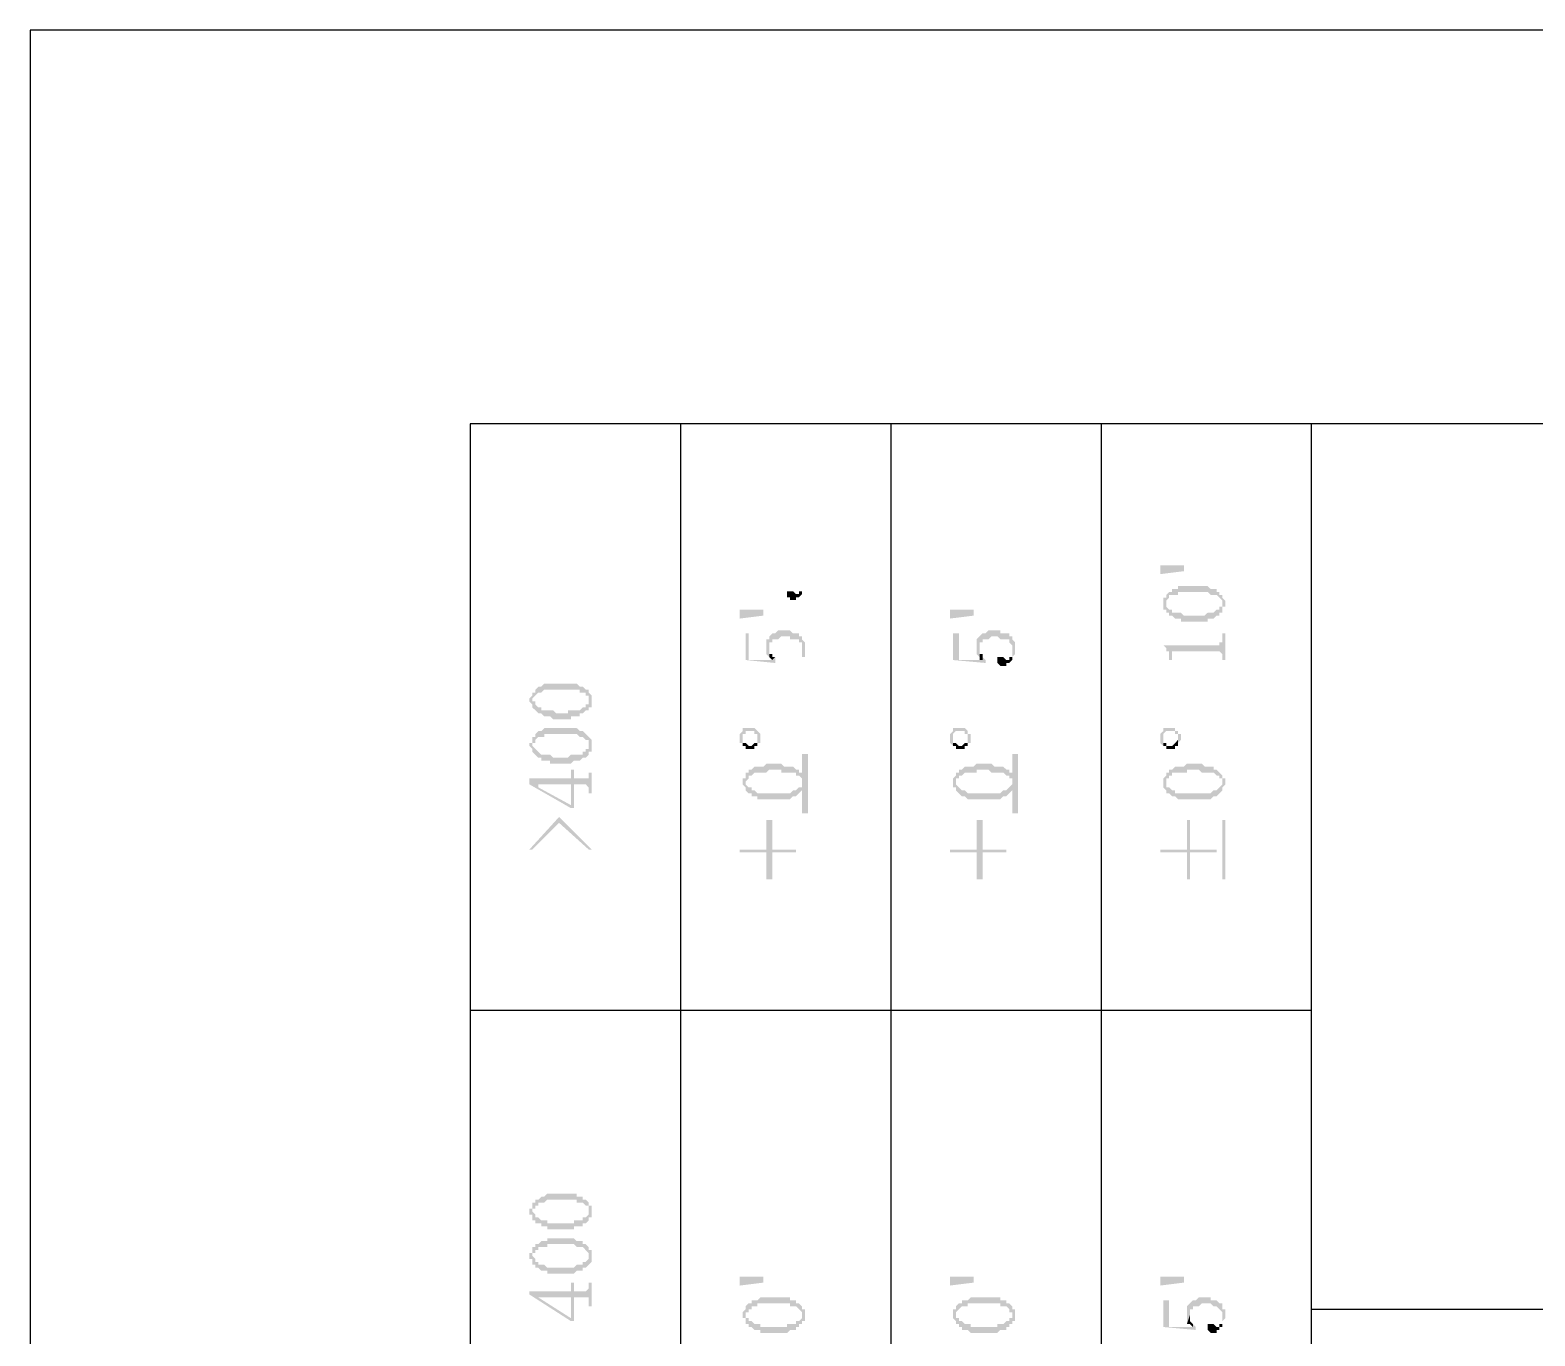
# Model space of a CAD drawing. Header units: inches. Extents: x 3613 to 8393, y -2205 to -794.
# Drawn here: x 3613.22 to 3636.15, y -1927.76 to -1907.85 of the extents above; entities that cross this region are included whole.
import ezdxf

# ---------------------------------------------------------------- set-up
doc = ezdxf.new("R2010")
doc.units = ezdxf.units.IN
doc.header["$MEASUREMENT"] = 0

msp = doc.modelspace()

# ---------------------------------------------------------------- hatches: boundary and pattern name
at = {"transparency": 33554559}
for points in [[(3630.443, -1916.01), (3630.804, -1916.01), (3630.804, -1916.1), (3630.443, -1916.145)], [(3624.757, -1916.45), (3624.757, -1916.496), (3624.802, -1916.496), (3624.802, -1916.541), (3624.892, -1916.541), (3624.892, -1916.496), (3624.937, -1916.496), (3624.982, -1916.45), (3624.982, -1916.27), (3624.982, -1916.36), (3624.982, -1916.405), (3624.937, -1916.405), (3624.937, -1916.45), (3624.892, -1916.45), (3624.847, -1916.405), (3624.757, -1916.405)], [(3630.489, -1916.596), (3630.489, -1916.642), (3630.489, -1916.687), (3630.534, -1916.687), (3630.534, -1916.732), (3630.534, -1916.596), (3630.534, -1916.551), (3630.534, -1916.551), (3630.579, -1916.506), (3630.579, -1916.461), (3630.714, -1916.461), (3630.714, -1916.416), (3631.166, -1916.416), (3631.211, -1916.461), (3631.301, -1916.461), (3631.346, -1916.506), (3631.346, -1916.506), (3631.391, -1916.551), (3631.391, -1916.596), (3631.391, -1916.461), (3631.346, -1916.461), (3631.346, -1916.416), (3631.301, -1916.416), (3631.301, -1916.371), (3631.211, -1916.371), (3631.166, -1916.326), (3630.714, -1916.326), (3630.714, -1916.371), (3630.624, -1916.371), (3630.624, -1916.416), (3630.579, -1916.416), (3630.534, -1916.461), (3630.534, -1916.506), (3630.489, -1916.506), (3630.489, -1916.551), (3630.489, -1916.551)], [(3630.534, -1916.732), (3630.579, -1916.732), (3630.579, -1916.777), (3630.624, -1916.777), (3630.669, -1916.822), (3630.759, -1916.822), (3630.759, -1916.867), (3631.166, -1916.867), (3631.166, -1916.822), (3631.256, -1916.822), (3631.301, -1916.777), (3631.346, -1916.777), (3631.346, -1916.732), (3631.391, -1916.732), (3631.391, -1916.687), (3631.391, -1916.642), (3631.436, -1916.642), (3631.436, -1916.596), (3631.436, -1916.551), (3631.436, -1916.551), (3631.391, -1916.506), (3631.391, -1916.461), (3631.391, -1916.596), (3631.391, -1916.642), (3631.346, -1916.642), (3631.346, -1916.687), (3631.301, -1916.687), (3631.256, -1916.732), (3631.166, -1916.732), (3631.12, -1916.777), (3630.804, -1916.777), (3630.759, -1916.732), (3630.624, -1916.732), (3630.624, -1916.687), (3630.579, -1916.687), (3630.534, -1916.642), (3630.534, -1916.596), (3630.534, -1916.596)], [(3624.035, -1916.687), (3624.396, -1916.687), (3624.396, -1916.777), (3624.035, -1916.822)], [(3627.239, -1916.687), (3627.6, -1916.687), (3627.6, -1916.777), (3627.239, -1916.822)], [(3624.125, -1917.048), (3624.125, -1917.454), (3624.576, -1917.499), (3624.576, -1917.454), (3624.576, -1917.409), (3624.531, -1917.454), (3624.17, -1917.454), (3624.17, -1917.048)], [(3624.441, -1917.228), (3624.441, -1917.319), (3624.441, -1917.364), (3624.441, -1917.364), (3624.486, -1917.409), (3624.486, -1917.273), (3624.486, -1917.183), (3624.531, -1917.183), (3624.531, -1917.138), (3624.621, -1917.138), (3624.667, -1917.093), (3624.802, -1917.093), (3624.802, -1917.138), (3624.937, -1917.138), (3624.937, -1917.183), (3624.982, -1917.183), (3624.982, -1917.228), (3624.982, -1917.273), (3624.982, -1917.409), (3625.028, -1917.409), (3625.028, -1917.364), (3625.028, -1917.273), (3625.028, -1917.228), (3625.028, -1917.183), (3624.982, -1917.138), (3624.982, -1917.093), (3624.937, -1917.093), (3624.937, -1917.048), (3624.847, -1917.048), (3624.802, -1917.003), (3624.621, -1917.003), (3624.576, -1917.048), (3624.531, -1917.048), (3624.486, -1917.093), (3624.486, -1917.138), (3624.441, -1917.138), (3624.441, -1917.183)], [(3627.284, -1917.048), (3627.284, -1917.454), (3627.781, -1917.499), (3627.781, -1917.454), (3627.781, -1917.454), (3627.735, -1917.409), (3627.735, -1917.454), (3627.374, -1917.454), (3627.374, -1917.048)], [(3627.645, -1917.228), (3627.645, -1917.319), (3627.645, -1917.364), (3627.645, -1917.364), (3627.69, -1917.409), (3627.69, -1917.273), (3627.69, -1917.183), (3627.735, -1917.183), (3627.735, -1917.138), (3627.826, -1917.138), (3627.871, -1917.093), (3627.961, -1917.093), (3628.006, -1917.138), (3628.142, -1917.138), (3628.142, -1917.183), (3628.142, -1917.183), (3628.187, -1917.228), (3628.187, -1917.273), (3628.187, -1917.409), (3628.187, -1917.409), (3628.232, -1917.364), (3628.232, -1917.273), (3628.232, -1917.228), (3628.232, -1917.183), (3628.187, -1917.138), (3628.187, -1917.093), (3628.142, -1917.093), (3628.142, -1917.048), (3628.006, -1917.048), (3628.006, -1917.003), (3627.826, -1917.003), (3627.781, -1917.048), (3627.735, -1917.048), (3627.69, -1917.093), (3627.69, -1917.093), (3627.645, -1917.138), (3627.645, -1917.183)], [(3630.489, -1917.228), (3630.489, -1917.228), (3630.534, -1917.273), (3630.534, -1917.319), (3630.579, -1917.319), (3630.579, -1917.364), (3630.579, -1917.454), (3630.624, -1917.454), (3630.624, -1917.364), (3630.624, -1917.319), (3631.346, -1917.319), (3631.391, -1917.364), (3631.391, -1917.454), (3631.436, -1917.454), (3631.436, -1917.048), (3631.391, -1917.048), (3631.391, -1917.138), (3631.391, -1917.183), (3631.346, -1917.183), (3631.346, -1917.228), (3631.301, -1917.228)], [(3624.486, -1917.409), (3624.486, -1917.409), (3624.531, -1917.454), (3624.531, -1917.454), (3624.576, -1917.409), (3624.531, -1917.409), (3624.531, -1917.364), (3624.486, -1917.364), (3624.486, -1917.319), (3624.486, -1917.273)], [(3627.69, -1917.409), (3627.69, -1917.454), (3627.735, -1917.454), (3627.735, -1917.409), (3627.735, -1917.364), (3627.69, -1917.364), (3627.69, -1917.319), (3627.69, -1917.273)], [(3627.961, -1917.454), (3627.961, -1917.499), (3627.961, -1917.499), (3628.006, -1917.544), (3628.097, -1917.544), (3628.097, -1917.499), (3628.142, -1917.499), (3628.187, -1917.454), (3628.187, -1917.273), (3628.187, -1917.364), (3628.187, -1917.409), (3628.142, -1917.409), (3628.142, -1917.454), (3628.097, -1917.454), (3628.051, -1917.409), (3627.961, -1917.409)], [(3620.83, -1918.086), (3620.83, -1918.086), (3620.875, -1918.131), (3620.875, -1918.176), (3620.875, -1918.041), (3620.875, -1918.041), (3620.921, -1917.995), (3620.921, -1917.995), (3620.966, -1917.95), (3621.011, -1917.95), (3621.056, -1917.905), (3621.598, -1917.905), (3621.598, -1917.95), (3621.688, -1917.95), (3621.688, -1917.995), (3621.733, -1917.995), (3621.733, -1918.041), (3621.733, -1918.086), (3621.733, -1917.905), (3621.688, -1917.905), (3621.643, -1917.86), (3621.598, -1917.86), (3621.552, -1917.815), (3621.056, -1917.815), (3621.011, -1917.86), (3620.966, -1917.86), (3620.921, -1917.905), (3620.921, -1917.95), (3620.875, -1917.95), (3620.875, -1917.995), (3620.875, -1917.995), (3620.83, -1918.041)], [(3620.875, -1918.176), (3620.921, -1918.221), (3620.921, -1918.221), (3620.966, -1918.266), (3621.011, -1918.266), (3621.056, -1918.311), (3621.146, -1918.311), (3621.191, -1918.357), (3621.462, -1918.357), (3621.462, -1918.311), (3621.598, -1918.311), (3621.598, -1918.266), (3621.643, -1918.266), (3621.688, -1918.221), (3621.733, -1918.221), (3621.733, -1918.176), (3621.778, -1918.176), (3621.778, -1918.131), (3621.778, -1918.086), (3621.778, -1918.041), (3621.778, -1917.995), (3621.778, -1917.995), (3621.733, -1917.95), (3621.733, -1918.086), (3621.733, -1918.131), (3621.688, -1918.131), (3621.688, -1918.176), (3621.643, -1918.176), (3621.598, -1918.221), (3621.417, -1918.221), (3621.417, -1918.266), (3621.236, -1918.266), (3621.191, -1918.221), (3621.011, -1918.221), (3621.011, -1918.176), (3620.966, -1918.176), (3620.921, -1918.131), (3620.921, -1918.086), (3620.875, -1918.086)], [(3620.83, -1918.763), (3620.83, -1918.763), (3620.875, -1918.808), (3620.875, -1918.853), (3620.875, -1918.763), (3620.875, -1918.718), (3620.921, -1918.718), (3620.921, -1918.672), (3620.921, -1918.672), (3620.966, -1918.627), (3621.056, -1918.627), (3621.056, -1918.582), (3621.552, -1918.582), (3621.598, -1918.627), (3621.643, -1918.627), (3621.688, -1918.672), (3621.733, -1918.672), (3621.733, -1918.718), (3621.733, -1918.763), (3621.733, -1918.627), (3621.733, -1918.627), (3621.688, -1918.582), (3621.688, -1918.582), (3621.643, -1918.537), (3621.598, -1918.537), (3621.552, -1918.492), (3621.056, -1918.492), (3621.011, -1918.537), (3620.966, -1918.537), (3620.921, -1918.582), (3620.921, -1918.627), (3620.875, -1918.627), (3620.875, -1918.672), (3620.875, -1918.718), (3620.83, -1918.718)], [(3620.875, -1918.853), (3620.921, -1918.898), (3620.921, -1918.898), (3620.966, -1918.943), (3621.011, -1918.943), (3621.011, -1918.988), (3621.146, -1918.988), (3621.146, -1919.034), (3621.462, -1919.034), (3621.507, -1918.988), (3621.598, -1918.988), (3621.643, -1918.943), (3621.688, -1918.943), (3621.733, -1918.898), (3621.733, -1918.853), (3621.778, -1918.853), (3621.778, -1918.808), (3621.778, -1918.763), (3621.778, -1918.718), (3621.778, -1918.672), (3621.778, -1918.672), (3621.733, -1918.627), (3621.733, -1918.763), (3621.733, -1918.808), (3621.688, -1918.808), (3621.688, -1918.853), (3621.643, -1918.853), (3621.643, -1918.898), (3621.462, -1918.898), (3621.417, -1918.943), (3621.191, -1918.943), (3621.146, -1918.898), (3621.011, -1918.898), (3620.966, -1918.853), (3620.966, -1918.853), (3620.921, -1918.808), (3620.921, -1918.808), (3620.875, -1918.763), (3620.875, -1918.763)], [(3624.035, -1918.627), (3624.035, -1918.672), (3624.035, -1918.718), (3624.08, -1918.718), (3624.08, -1918.763), (3624.08, -1918.627), (3624.08, -1918.582), (3624.125, -1918.582), (3624.125, -1918.537), (3624.26, -1918.537), (3624.26, -1918.582), (3624.305, -1918.582), (3624.305, -1918.763), (3624.305, -1918.718), (3624.351, -1918.718), (3624.351, -1918.672), (3624.351, -1918.627), (3624.351, -1918.582), (3624.351, -1918.582), (3624.305, -1918.537), (3624.305, -1918.537), (3624.26, -1918.492), (3624.08, -1918.492), (3624.08, -1918.537), (3624.08, -1918.537), (3624.035, -1918.582), (3624.035, -1918.582)], [(3624.08, -1918.763), (3624.125, -1918.763), (3624.125, -1918.808), (3624.26, -1918.808), (3624.26, -1918.763), (3624.305, -1918.763), (3624.305, -1918.627), (3624.305, -1918.672), (3624.305, -1918.718), (3624.26, -1918.718), (3624.215, -1918.763), (3624.17, -1918.763), (3624.125, -1918.718), (3624.08, -1918.718), (3624.08, -1918.627), (3624.08, -1918.627)], [(3627.239, -1918.627), (3627.239, -1918.672), (3627.239, -1918.718), (3627.239, -1918.718), (3627.284, -1918.763), (3627.284, -1918.627), (3627.284, -1918.582), (3627.284, -1918.582), (3627.329, -1918.537), (3627.465, -1918.537), (3627.465, -1918.582), (3627.51, -1918.582), (3627.51, -1918.763), (3627.51, -1918.718), (3627.555, -1918.718), (3627.555, -1918.672), (3627.555, -1918.627), (3627.555, -1918.582), (3627.51, -1918.582), (3627.51, -1918.537), (3627.51, -1918.537), (3627.465, -1918.492), (3627.284, -1918.492), (3627.284, -1918.537), (3627.284, -1918.537), (3627.239, -1918.582), (3627.239, -1918.582)], [(3627.284, -1918.763), (3627.329, -1918.763), (3627.329, -1918.808), (3627.465, -1918.808), (3627.465, -1918.763), (3627.51, -1918.763), (3627.51, -1918.627), (3627.51, -1918.672), (3627.51, -1918.718), (3627.465, -1918.718), (3627.42, -1918.763), (3627.374, -1918.763), (3627.329, -1918.718), (3627.284, -1918.718), (3627.284, -1918.627), (3627.284, -1918.627)], [(3630.443, -1918.627), (3630.443, -1918.672), (3630.443, -1918.718), (3630.443, -1918.718), (3630.489, -1918.763), (3630.489, -1918.627), (3630.489, -1918.582), (3630.489, -1918.582), (3630.534, -1918.537), (3630.669, -1918.537), (3630.669, -1918.582), (3630.714, -1918.582), (3630.714, -1918.763), (3630.714, -1918.718), (3630.714, -1918.718), (3630.759, -1918.672), (3630.759, -1918.627), (3630.759, -1918.582), (3630.714, -1918.582), (3630.714, -1918.537), (3630.669, -1918.537), (3630.669, -1918.492), (3630.489, -1918.492), (3630.489, -1918.537), (3630.489, -1918.537), (3630.443, -1918.582), (3630.443, -1918.582)], [(3630.489, -1918.763), (3630.534, -1918.763), (3630.534, -1918.808), (3630.669, -1918.808), (3630.669, -1918.763), (3630.714, -1918.763), (3630.714, -1918.627), (3630.714, -1918.672), (3630.714, -1918.672), (3630.669, -1918.718), (3630.669, -1918.718), (3630.624, -1918.763), (3630.534, -1918.763), (3630.534, -1918.718), (3630.489, -1918.718), (3630.489, -1918.627), (3630.489, -1918.627)], [(3625.073, -1919.79), (3625.073, -1918.888), (3624.982, -1918.888), (3624.982, -1919.79)], [(3628.277, -1919.79), (3628.277, -1918.888), (3628.187, -1918.888), (3628.187, -1919.79)], [(3624.08, -1919.304), (3624.08, -1919.349), (3624.08, -1919.349), (3624.125, -1919.395), (3624.125, -1919.44), (3624.125, -1919.304), (3624.125, -1919.304), (3624.17, -1919.259), (3624.17, -1919.214), (3624.215, -1919.214), (3624.26, -1919.169), (3624.441, -1919.169), (3624.486, -1919.124), (3624.667, -1919.124), (3624.667, -1919.169), (3624.892, -1919.169), (3624.892, -1919.214), (3624.937, -1919.214), (3624.982, -1919.259), (3624.982, -1919.304), (3624.982, -1919.169), (3624.937, -1919.169), (3624.937, -1919.124), (3624.892, -1919.124), (3624.847, -1919.079), (3624.712, -1919.079), (3624.667, -1919.034), (3624.441, -1919.034), (3624.396, -1919.079), (3624.26, -1919.079), (3624.215, -1919.124), (3624.17, -1919.124), (3624.17, -1919.169), (3624.125, -1919.169), (3624.125, -1919.214), (3624.125, -1919.259), (3624.08, -1919.259)], [(3627.284, -1919.304), (3627.284, -1919.349), (3627.284, -1919.395), (3627.329, -1919.395), (3627.329, -1919.44), (3627.329, -1919.304), (3627.329, -1919.259), (3627.374, -1919.259), (3627.374, -1919.214), (3627.42, -1919.214), (3627.465, -1919.169), (3627.645, -1919.169), (3627.645, -1919.124), (3627.826, -1919.124), (3627.871, -1919.169), (3628.051, -1919.169), (3628.097, -1919.214), (3628.142, -1919.214), (3628.142, -1919.259), (3628.187, -1919.259), (3628.187, -1919.304), (3628.187, -1919.169), (3628.142, -1919.169), (3628.142, -1919.124), (3628.097, -1919.124), (3628.051, -1919.079), (3627.916, -1919.079), (3627.871, -1919.034), (3627.645, -1919.034), (3627.6, -1919.079), (3627.465, -1919.079), (3627.42, -1919.124), (3627.374, -1919.124), (3627.374, -1919.169), (3627.329, -1919.169), (3627.329, -1919.214), (3627.329, -1919.214), (3627.284, -1919.259)], [(3630.489, -1919.304), (3630.489, -1919.349), (3630.489, -1919.395), (3630.489, -1919.395), (3630.534, -1919.44), (3630.534, -1919.304), (3630.534, -1919.259), (3630.579, -1919.259), (3630.579, -1919.214), (3630.624, -1919.214), (3630.624, -1919.169), (3630.85, -1919.169), (3630.85, -1919.124), (3631.03, -1919.124), (3631.075, -1919.169), (3631.256, -1919.169), (3631.301, -1919.214), (3631.346, -1919.214), (3631.346, -1919.259), (3631.391, -1919.259), (3631.391, -1919.304), (3631.391, -1919.214), (3631.346, -1919.169), (3631.346, -1919.169), (3631.301, -1919.124), (3631.256, -1919.124), (3631.256, -1919.079), (3631.12, -1919.079), (3631.075, -1919.034), (3630.85, -1919.034), (3630.804, -1919.079), (3630.669, -1919.079), (3630.624, -1919.124), (3630.579, -1919.124), (3630.579, -1919.169), (3630.534, -1919.169), (3630.534, -1919.214), (3630.534, -1919.214), (3630.489, -1919.259)], [(3620.83, -1919.259), (3620.83, -1919.349), (3621.462, -1919.711), (3621.507, -1919.711), (3621.507, -1919.349), (3621.688, -1919.349), (3621.733, -1919.395), (3621.733, -1919.485), (3621.778, -1919.485), (3621.778, -1919.169), (3621.733, -1919.169), (3621.733, -1919.214), (3621.733, -1919.259), (3621.507, -1919.259), (3621.507, -1919.124), (3621.462, -1919.124), (3621.462, -1919.665), (3620.966, -1919.395), (3620.966, -1919.349)], [(3620.83, -1919.259), (3620.966, -1919.349), (3621.462, -1919.349), (3621.462, -1919.665), (3621.462, -1919.259)], [(3624.125, -1919.44), (3624.17, -1919.485), (3624.215, -1919.485), (3624.215, -1919.53), (3624.305, -1919.53), (3624.305, -1919.575), (3624.802, -1919.575), (3624.847, -1919.53), (3624.892, -1919.53), (3624.937, -1919.485), (3624.937, -1919.485), (3624.982, -1919.44), (3624.982, -1919.395), (3625.028, -1919.395), (3625.028, -1919.349), (3625.028, -1919.304), (3625.028, -1919.259), (3625.028, -1919.259), (3624.982, -1919.214), (3624.982, -1919.349), (3624.982, -1919.395), (3624.937, -1919.395), (3624.892, -1919.44), (3624.847, -1919.44), (3624.802, -1919.485), (3624.305, -1919.485), (3624.26, -1919.44), (3624.215, -1919.44), (3624.215, -1919.395), (3624.17, -1919.395), (3624.125, -1919.349), (3624.125, -1919.304)], [(3627.329, -1919.44), (3627.374, -1919.485), (3627.374, -1919.485), (3627.42, -1919.53), (3627.465, -1919.53), (3627.51, -1919.575), (3628.006, -1919.575), (3628.051, -1919.53), (3628.097, -1919.53), (3628.142, -1919.485), (3628.142, -1919.485), (3628.187, -1919.44), (3628.187, -1919.395), (3628.232, -1919.395), (3628.232, -1919.349), (3628.232, -1919.304), (3628.232, -1919.259), (3628.232, -1919.259), (3628.187, -1919.214), (3628.187, -1919.349), (3628.187, -1919.349), (3628.142, -1919.395), (3628.142, -1919.395), (3628.097, -1919.44), (3628.051, -1919.44), (3628.006, -1919.485), (3627.51, -1919.485), (3627.465, -1919.44), (3627.42, -1919.44), (3627.374, -1919.395), (3627.374, -1919.395), (3627.329, -1919.349), (3627.329, -1919.304)], [(3630.534, -1919.44), (3630.534, -1919.485), (3630.579, -1919.485), (3630.624, -1919.53), (3630.669, -1919.53), (3630.714, -1919.575), (3631.211, -1919.575), (3631.256, -1919.53), (3631.301, -1919.53), (3631.346, -1919.485), (3631.346, -1919.485), (3631.391, -1919.44), (3631.391, -1919.395), (3631.391, -1919.395), (3631.436, -1919.349), (3631.436, -1919.304), (3631.436, -1919.259), (3631.391, -1919.259), (3631.391, -1919.214), (3631.391, -1919.349), (3631.391, -1919.349), (3631.346, -1919.395), (3631.346, -1919.395), (3631.301, -1919.44), (3631.256, -1919.44), (3631.211, -1919.485), (3630.669, -1919.485), (3630.669, -1919.44), (3630.624, -1919.44), (3630.579, -1919.395), (3630.534, -1919.395), (3630.534, -1919.349), (3630.534, -1919.304)], [(3620.83, -1920.342), (3620.875, -1920.342), (3621.282, -1919.936), (3621.733, -1920.342), (3621.778, -1920.342), (3621.282, -1919.846)], [(3624.035, -1920.342), (3624.035, -1920.387), (3624.441, -1920.387), (3624.441, -1920.794), (3624.531, -1920.794), (3624.531, -1920.387), (3624.892, -1920.387), (3624.892, -1920.342), (3624.531, -1920.342), (3624.531, -1919.891), (3624.441, -1919.891), (3624.441, -1920.342)], [(3627.239, -1920.342), (3627.239, -1920.387), (3627.645, -1920.387), (3627.645, -1920.794), (3627.735, -1920.794), (3627.735, -1920.387), (3628.097, -1920.387), (3628.097, -1920.342), (3627.735, -1920.342), (3627.735, -1919.891), (3627.645, -1919.891), (3627.645, -1920.342)], [(3630.443, -1920.342), (3630.443, -1920.387), (3630.85, -1920.387), (3630.85, -1920.794), (3630.895, -1920.794), (3630.895, -1920.387), (3631.301, -1920.387), (3631.301, -1920.342), (3630.895, -1920.342), (3630.895, -1919.891), (3630.85, -1919.891), (3630.85, -1920.342)], [(3631.436, -1920.794), (3631.436, -1919.891), (3631.391, -1919.891), (3631.391, -1920.794)], [(3620.83, -1925.86), (3620.83, -1925.905), (3620.875, -1925.905), (3620.875, -1925.95), (3620.875, -1925.995), (3620.875, -1925.86), (3620.875, -1925.815), (3620.921, -1925.815), (3620.921, -1925.77), (3620.966, -1925.77), (3620.966, -1925.724), (3621.056, -1925.724), (3621.101, -1925.679), (3621.552, -1925.679), (3621.552, -1925.724), (3621.643, -1925.724), (3621.688, -1925.77), (3621.733, -1925.77), (3621.733, -1925.815), (3621.733, -1925.86), (3621.733, -1925.724), (3621.733, -1925.724), (3621.688, -1925.679), (3621.643, -1925.679), (3621.643, -1925.634), (3621.552, -1925.634), (3621.552, -1925.589), (3621.101, -1925.589), (3621.056, -1925.634), (3621.011, -1925.634), (3620.966, -1925.679), (3620.921, -1925.679), (3620.921, -1925.724), (3620.875, -1925.724), (3620.875, -1925.77), (3620.875, -1925.815), (3620.83, -1925.815)], [(3620.875, -1925.995), (3620.921, -1925.995), (3620.921, -1926.04), (3621.011, -1926.04), (3621.011, -1926.086), (3621.101, -1926.086), (3621.101, -1926.131), (3621.507, -1926.131), (3621.507, -1926.086), (3621.643, -1926.086), (3621.643, -1926.04), (3621.688, -1926.04), (3621.733, -1925.995), (3621.733, -1925.95), (3621.778, -1925.95), (3621.778, -1925.905), (3621.778, -1925.86), (3621.778, -1925.815), (3621.778, -1925.77), (3621.733, -1925.77), (3621.733, -1925.724), (3621.733, -1925.86), (3621.733, -1925.905), (3621.733, -1925.905), (3621.688, -1925.95), (3621.643, -1925.95), (3621.643, -1925.995), (3621.507, -1925.995), (3621.507, -1926.04), (3621.101, -1926.04), (3621.101, -1925.995), (3621.011, -1925.995), (3620.966, -1925.95), (3620.921, -1925.95), (3620.921, -1925.905), (3620.921, -1925.905), (3620.875, -1925.86), (3620.875, -1925.86)], [(3620.83, -1926.537), (3620.83, -1926.582), (3620.875, -1926.582), (3620.875, -1926.627), (3620.875, -1926.672), (3620.875, -1926.537), (3620.875, -1926.492), (3620.921, -1926.492), (3620.921, -1926.447), (3620.966, -1926.447), (3620.966, -1926.401), (3621.101, -1926.401), (3621.101, -1926.356), (3621.507, -1926.356), (3621.552, -1926.401), (3621.643, -1926.401), (3621.688, -1926.447), (3621.688, -1926.447), (3621.733, -1926.492), (3621.733, -1926.537), (3621.733, -1926.401), (3621.733, -1926.401), (3621.688, -1926.356), (3621.643, -1926.356), (3621.643, -1926.311), (3621.552, -1926.311), (3621.507, -1926.266), (3621.101, -1926.266), (3621.101, -1926.311), (3621.011, -1926.311), (3620.966, -1926.356), (3620.921, -1926.356), (3620.921, -1926.401), (3620.875, -1926.401), (3620.875, -1926.447), (3620.875, -1926.492), (3620.83, -1926.492)], [(3620.875, -1926.672), (3620.921, -1926.672), (3620.921, -1926.717), (3620.966, -1926.717), (3621.011, -1926.763), (3621.101, -1926.763), (3621.101, -1926.808), (3621.507, -1926.808), (3621.552, -1926.763), (3621.643, -1926.763), (3621.643, -1926.717), (3621.688, -1926.717), (3621.733, -1926.672), (3621.733, -1926.672), (3621.778, -1926.627), (3621.778, -1926.582), (3621.778, -1926.537), (3621.778, -1926.492), (3621.778, -1926.447), (3621.733, -1926.447), (3621.733, -1926.401), (3621.733, -1926.537), (3621.733, -1926.582), (3621.733, -1926.582), (3621.688, -1926.627), (3621.643, -1926.627), (3621.643, -1926.672), (3621.552, -1926.672), (3621.507, -1926.717), (3621.101, -1926.717), (3621.056, -1926.672), (3620.966, -1926.672), (3620.966, -1926.627), (3620.921, -1926.627), (3620.921, -1926.582), (3620.921, -1926.582), (3620.875, -1926.537), (3620.875, -1926.537)], [(3624.035, -1926.853), (3624.396, -1926.853), (3624.396, -1926.943), (3624.035, -1926.988)], [(3627.239, -1926.853), (3627.6, -1926.853), (3627.6, -1926.943), (3627.239, -1926.988)], [(3630.443, -1926.853), (3630.804, -1926.853), (3630.804, -1926.943), (3630.443, -1926.988)], [(3620.83, -1927.078), (3620.83, -1927.124), (3621.462, -1927.53), (3621.507, -1927.53), (3621.507, -1927.169), (3621.733, -1927.169), (3621.733, -1927.214), (3621.733, -1927.304), (3621.778, -1927.304), (3621.778, -1926.943), (3621.733, -1926.943), (3621.733, -1926.988), (3621.733, -1927.033), (3621.733, -1927.033), (3621.688, -1927.078), (3621.507, -1927.078), (3621.507, -1926.943), (3621.462, -1926.943), (3621.462, -1927.485), (3620.966, -1927.169), (3620.966, -1927.169)], [(3620.83, -1927.078), (3620.966, -1927.169), (3621.462, -1927.169), (3621.462, -1927.485), (3621.462, -1927.078)], [(3624.08, -1927.44), (3624.08, -1927.485), (3624.125, -1927.485), (3624.125, -1927.53), (3624.125, -1927.575), (3624.125, -1927.44), (3624.125, -1927.394), (3624.17, -1927.394), (3624.17, -1927.349), (3624.215, -1927.349), (3624.215, -1927.304), (3624.305, -1927.304), (3624.305, -1927.259), (3624.802, -1927.259), (3624.802, -1927.304), (3624.892, -1927.304), (3624.937, -1927.349), (3624.937, -1927.349), (3624.982, -1927.394), (3624.982, -1927.44), (3624.982, -1927.304), (3624.982, -1927.304), (3624.937, -1927.259), (3624.892, -1927.259), (3624.892, -1927.214), (3624.802, -1927.214), (3624.802, -1927.169), (3624.351, -1927.169), (3624.305, -1927.214), (3624.215, -1927.214), (3624.215, -1927.259), (3624.17, -1927.259), (3624.125, -1927.304), (3624.125, -1927.349), (3624.125, -1927.349), (3624.08, -1927.394), (3624.08, -1927.394)], [(3624.125, -1927.575), (3624.17, -1927.575), (3624.17, -1927.62), (3624.215, -1927.62), (3624.26, -1927.665), (3624.351, -1927.665), (3624.351, -1927.71), (3624.757, -1927.71), (3624.802, -1927.665), (3624.892, -1927.665), (3624.892, -1927.62), (3624.937, -1927.62), (3624.937, -1927.575), (3624.982, -1927.575), (3624.982, -1927.53), (3625.028, -1927.53), (3625.028, -1927.44), (3625.028, -1927.394), (3625.028, -1927.349), (3624.982, -1927.349), (3624.982, -1927.304), (3624.982, -1927.44), (3624.982, -1927.485), (3624.982, -1927.485), (3624.937, -1927.53), (3624.892, -1927.53), (3624.892, -1927.575), (3624.757, -1927.575), (3624.757, -1927.62), (3624.351, -1927.62), (3624.351, -1927.575), (3624.26, -1927.575), (3624.215, -1927.53), (3624.17, -1927.53), (3624.17, -1927.485), (3624.125, -1927.485), (3624.125, -1927.44), (3624.125, -1927.44)], [(3627.284, -1927.44), (3627.284, -1927.485), (3627.284, -1927.485), (3627.329, -1927.53), (3627.329, -1927.575), (3627.329, -1927.44), (3627.329, -1927.394), (3627.329, -1927.394), (3627.374, -1927.349), (3627.374, -1927.349), (3627.42, -1927.304), (3627.51, -1927.304), (3627.51, -1927.259), (3628.006, -1927.259), (3628.006, -1927.304), (3628.097, -1927.304), (3628.142, -1927.349), (3628.142, -1927.394), (3628.187, -1927.394), (3628.187, -1927.44), (3628.187, -1927.304), (3628.187, -1927.304), (3628.142, -1927.259), (3628.097, -1927.259), (3628.097, -1927.214), (3628.006, -1927.214), (3628.006, -1927.169), (3627.555, -1927.169), (3627.51, -1927.214), (3627.42, -1927.214), (3627.42, -1927.259), (3627.374, -1927.259), (3627.329, -1927.304), (3627.329, -1927.349), (3627.284, -1927.349), (3627.284, -1927.394), (3627.284, -1927.394)], [(3627.329, -1927.575), (3627.374, -1927.575), (3627.374, -1927.62), (3627.42, -1927.62), (3627.42, -1927.665), (3627.51, -1927.665), (3627.555, -1927.71), (3627.961, -1927.71), (3628.006, -1927.665), (3628.097, -1927.665), (3628.097, -1927.62), (3628.142, -1927.62), (3628.142, -1927.575), (3628.187, -1927.575), (3628.187, -1927.53), (3628.232, -1927.53), (3628.232, -1927.44), (3628.232, -1927.394), (3628.232, -1927.349), (3628.187, -1927.349), (3628.187, -1927.304), (3628.187, -1927.44), (3628.187, -1927.485), (3628.142, -1927.485), (3628.142, -1927.53), (3628.097, -1927.53), (3628.051, -1927.575), (3627.961, -1927.575), (3627.961, -1927.62), (3627.555, -1927.62), (3627.555, -1927.575), (3627.465, -1927.575), (3627.42, -1927.53), (3627.374, -1927.53), (3627.374, -1927.485), (3627.329, -1927.485), (3627.329, -1927.44), (3627.329, -1927.44)], [(3630.489, -1927.214), (3630.489, -1927.62), (3630.985, -1927.665), (3630.985, -1927.62), (3630.985, -1927.62), (3630.94, -1927.575), (3630.94, -1927.62), (3630.579, -1927.62), (3630.579, -1927.214)], [(3630.85, -1927.394), (3630.85, -1927.44), (3630.85, -1927.53), (3630.85, -1927.575), (3630.895, -1927.44), (3630.895, -1927.349), (3630.94, -1927.349), (3630.94, -1927.304), (3631.03, -1927.304), (3631.075, -1927.259), (3631.211, -1927.259), (3631.256, -1927.304), (3631.301, -1927.304), (3631.346, -1927.349), (3631.346, -1927.349), (3631.391, -1927.394), (3631.391, -1927.44), (3631.391, -1927.575), (3631.391, -1927.53), (3631.436, -1927.485), (3631.436, -1927.44), (3631.436, -1927.349), (3631.391, -1927.349), (3631.391, -1927.304), (3631.391, -1927.259), (3631.346, -1927.259), (3631.301, -1927.214), (3631.211, -1927.214), (3631.211, -1927.169), (3631.03, -1927.169), (3630.985, -1927.214), (3630.94, -1927.214), (3630.895, -1927.259), (3630.895, -1927.259), (3630.85, -1927.304), (3630.85, -1927.349)], [(3630.85, -1927.575), (3630.895, -1927.575), (3630.94, -1927.62), (3630.94, -1927.575), (3630.94, -1927.575), (3630.895, -1927.53), (3630.895, -1927.485), (3630.895, -1927.44)], [(3631.166, -1927.62), (3631.166, -1927.665), (3631.166, -1927.665), (3631.211, -1927.71), (3631.301, -1927.71), (3631.301, -1927.665), (3631.346, -1927.665), (3631.346, -1927.62), (3631.391, -1927.62), (3631.391, -1927.44), (3631.391, -1927.485), (3631.391, -1927.575), (3631.346, -1927.575), (3631.346, -1927.62), (3631.301, -1927.62), (3631.256, -1927.575), (3631.166, -1927.575)]]:
    msp.add_hatch(color=256, dxfattribs=at).paths.add_polyline_path(points)

# ---------------------------------------------------------------- linework, layer by layer
for p, q in [((4029.183, -1913.853), (3619.928, -1913.853)), ((3619.928, -1913.853), (3619.928, -2200.594)), ((3632.745, -1927.346), (4029.183, -1927.346))]:
    msp.add_line(p, q)
msp.add_lwpolyline([(4033.221, -2204.853), (4033.221, -1907.853), (3613.221, -1907.853), (3613.221, -2204.853)], close=True)
for points in [[(3623.132, -1913.853), (3623.132, -1987.767)], [(3626.336, -1913.853), (3626.336, -1987.767)], [(3629.541, -1913.853), (3629.541, -1987.767)], [(3632.745, -1913.853), (3632.745, -2200.594)], [(3619.928, -1922.791), (3632.745, -1922.791)]]:
    msp.add_lwpolyline(points)

doc.saveas('drawing.dxf')
